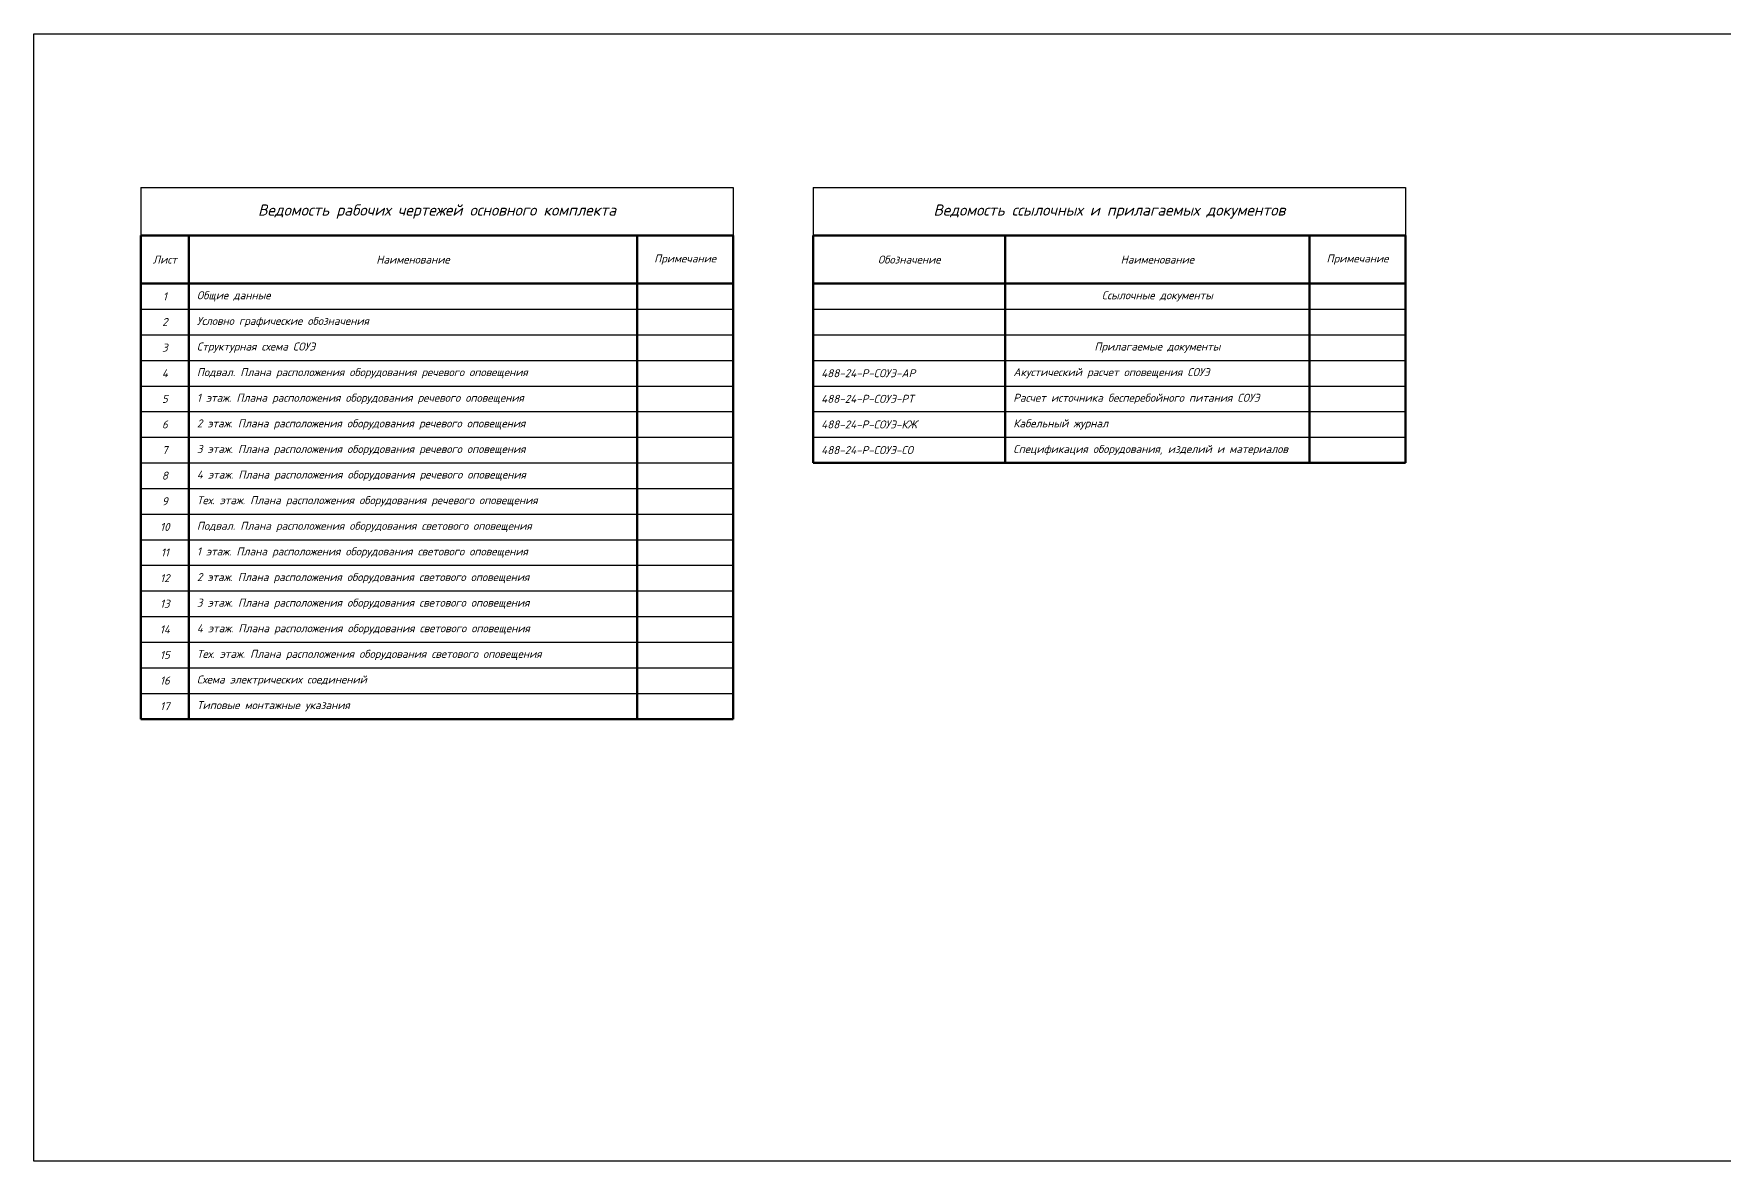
# Model space of a CAD drawing. Extents: x -152830 to 1281226, y -304852 to -2349.
# Drawn here: x -152830 to -100032, y -65378 to -30166 of the extents above; entities that cross this region are included whole.
import ezdxf

# ---------------------------------------------------------------- set-up
doc = ezdxf.new("R2010")
doc.units = 0
doc.header["$LTSCALE"] = 100
doc.styles.add('OlympDesign', font='isocpeui.ttf', dxfattribs={"height": 250})

# ---------------------------------------------------------------- blocks, each defined once
blk = doc.blocks.new('*T309')
at = {"color": 7, "linetype": 'ByBlock', "true_color": 0xffffff, "transparency": 16777216}
for p, q in [((0, 0), (18500, 0)), ((0, 0), (0, -1500)), ((18500, 0), (18500, -1500))]:
    blk.add_line(p, q, dxfattribs=at)
at = {"color": 0, "linetype": 'ByBlock', "lineweight": 70, "transparency": 16777216}
for p, q in [((0, -1500), (18500, -1500)), ((0, -1500), (0, -8600)), ((6000, -1500), (6000, -8600)), ((15500, -1500), (15500, -8600)), ((18500, -1500), (18500, -8600)), ((0, -3000), (18500, -3000)), ((0, -8600), (18500, -8600))]:
    blk.add_line(p, q, dxfattribs=at)
at = {"color": 0, "linetype": 'ByBlock', "lineweight": 25, "transparency": 16777216}
for p, q in [((0, -3800), (18500, -3800)), ((0, -4600), (18500, -4600)), ((0, -5400), (18500, -5400)), ((0, -6200), (18500, -6200)), ((0, -7000), (18500, -7000)), ((0, -7800), (18500, -7800))]:
    blk.add_line(p, q, dxfattribs=at)
at = {"transparency": 16777216, "style": 'OlympDesign'}
for s, insert, char_height, width, attachment_point in [('Ведомость ссылочных и прилагаемых документов', (9250, -750), 350, 18000, 5), ('Примечание', (17000, -2250), 250, 2500, 5), ('Обозначение', (3000, -2250), 250, 5500, 5), ('Наименование', (10750, -2250), 250, 9000, 5), ('Ссылочные документы', (10750, -3400), 250, 9000, 5), ('Прилагаемые документы', (10750, -5000), 250, 9000, 5), ('488-24-Р-СОУЭ-АР', (250, -5800), 250, 5500, 4), ('Акустический расчет оповещения СОУЭ', (6250, -5800), 250, 9000, 4), ('488-24-Р-СОУЭ-РТ', (250, -6600), 250, 5500, 4), ('Расчет источника бесперебойного питания СОУЭ', (6250, -6600), 250, 9000, 4), ('488-24-Р-СОУЭ-КЖ', (250, -7400), 250, 5500, 4), ('Кабельный журнал', (6250, -7400), 250, 9000, 4), ('488-24-Р-СОУЭ-СО', (250, -8200), 250, 5500, 4), ('Спецификация оборудования, изделий и материалов', (6250, -8200), 250, 9000, 4)]:
    blk.add_mtext(s, dxfattribs=dict(at, insert=insert, char_height=char_height, width=width, attachment_point=attachment_point))
blk = doc.blocks.new('*T310')
at = {"color": 7, "linetype": 'ByBlock', "true_color": 0xffffff, "transparency": 16777216}
for p, q in [((0, 0), (18500, 0)), ((0, 0), (0, -1500)), ((18500, 0), (18500, -1500))]:
    blk.add_line(p, q, dxfattribs=at)
at = {"color": 0, "linetype": 'ByBlock', "lineweight": 70, "transparency": 16777216}
for p, q in [((0, -1500), (18500, -1500)), ((0, -1500), (0, -16600)), ((1500, -1500), (1500, -16600)), ((15500, -1500), (15500, -16600)), ((18500, -1500), (18500, -16600)), ((0, -3000), (18500, -3000)), ((0, -16600), (18500, -16600))]:
    blk.add_line(p, q, dxfattribs=at)
at = {"color": 0, "linetype": 'ByBlock', "lineweight": 25, "transparency": 16777216}
for p, q in [((0, -3800), (18500, -3800)), ((0, -4600), (18500, -4600)), ((0, -5400), (18500, -5400)), ((0, -6200), (18500, -6200)), ((0, -7000), (18500, -7000)), ((0, -7800), (18500, -7800)), ((0, -8600), (18500, -8600)), ((0, -9400), (18500, -9400)), ((0, -10200), (18500, -10200)), ((0, -11000), (18500, -11000)), ((0, -11800), (18500, -11800)), ((0, -12600), (18500, -12600)), ((0, -13400), (18500, -13400)), ((0, -14200), (18500, -14200)), ((0, -15000), (18500, -15000)), ((0, -15800), (18500, -15800))]:
    blk.add_line(p, q, dxfattribs=at)
at = {"transparency": 16777216, "style": 'OlympDesign'}
for s, insert, char_height, width, attachment_point in [('Ведомость рабочих чертежей основного комплекта', (9250, -750), 350, 18000, 5), ('Примечание', (17000, -2250), 250, 2500, 5), ('Лист', (750, -2250), 250, 1000, 5), ('Наименование', (8500, -2250), 250, 13500, 5), ('1', (750, -3400), 250, 1000, 5), ('Общие данные ', (1750, -3400), 250, 13500, 4), ('2', (750, -4200), 250, 1000, 5), ('Условно графические обозначения', (1750, -4200), 250, 13500, 4), ('3', (750, -5000), 250, 1000, 5), ('Структурная схема СОУЭ', (1750, -5000), 250, 13500, 4), ('4', (750, -5800), 250, 1000, 5), ('Подвал. Плана расположения оборудования речевого оповещения', (1750, -5800), 250, 13500, 4), ('5', (750, -6600), 250, 1000, 5), ('1 этаж. Плана расположения оборудования речевого оповещения', (1750, -6600), 250, 13500, 4), ('6', (750, -7400), 250, 1000, 5), ('2 этаж. Плана расположения оборудования речевого оповещения', (1750, -7400), 250, 13500, 4), ('7', (750, -8200), 250, 1000, 5), ('3 этаж. Плана расположения оборудования речевого оповещения', (1750, -8200), 250, 13500, 4), ('8', (750, -9000), 250, 1000, 5), ('4 этаж. Плана расположения оборудования речевого оповещения', (1750, -9000), 250, 13500, 4), ('9', (750, -9800), 250, 1000, 5), ('Тех. этаж. Плана расположения оборудования речевого оповещения', (1750, -9800), 250, 13500, 4), ('10', (750, -10600), 250, 1000, 5), ('Подвал. Плана расположения оборудования светового оповещения', (1750, -10600), 250, 13500, 4), ('11', (750, -11400), 250, 1000, 5), ('1 этаж. Плана расположения оборудования светового оповещения', (1750, -11400), 250, 13500, 4), ('12', (750, -12200), 250, 1000, 5), ('2 этаж. Плана расположения оборудования светового оповещения', (1750, -12200), 250, 13500, 4), ('13', (750, -13000), 250, 1000, 5), ('3 этаж. Плана расположения оборудования светового оповещения', (1750, -13000), 250, 13500, 4), ('14', (750, -13800), 250, 1000, 5), ('4 этаж. Плана расположения оборудования светового оповещения', (1750, -13800), 250, 13500, 4), ('15', (750, -14600), 250, 1000, 5), ('Тех. этаж. Плана расположения оборудования светового оповещения', (1750, -14600), 250, 13500, 4), ('16', (750, -15400), 250, 1000, 5), ('Схема электрических соединений', (1750, -15400), 250, 13500, 4), ('17', (750, -16200), 250, 1000, 5), ('Типовые монтажные указания', (1750, -16200), 250, 13500, 4)]:
    blk.add_mtext(s, dxfattribs=dict(at, insert=insert, char_height=char_height, width=width, attachment_point=attachment_point))

msp = doc.modelspace()

# ---------------------------------------------------------------- linework, layer by layer
msp.add_lwpolyline([(-152829.593869, -30165.960419), (-10525.958686, -30165.960419), (-10525.958686, -65378.333472), (-152829.593869, -65378.333472)], close=True)

# ---------------------------------------------------------------- block references
for name, p in [('*T310', (-149485.506264, -34967.193131)), ('*T309', (-128485.506264, -34967.193131))]:
    msp.add_blockref(name, p)

doc.saveas('drawing.dxf')
